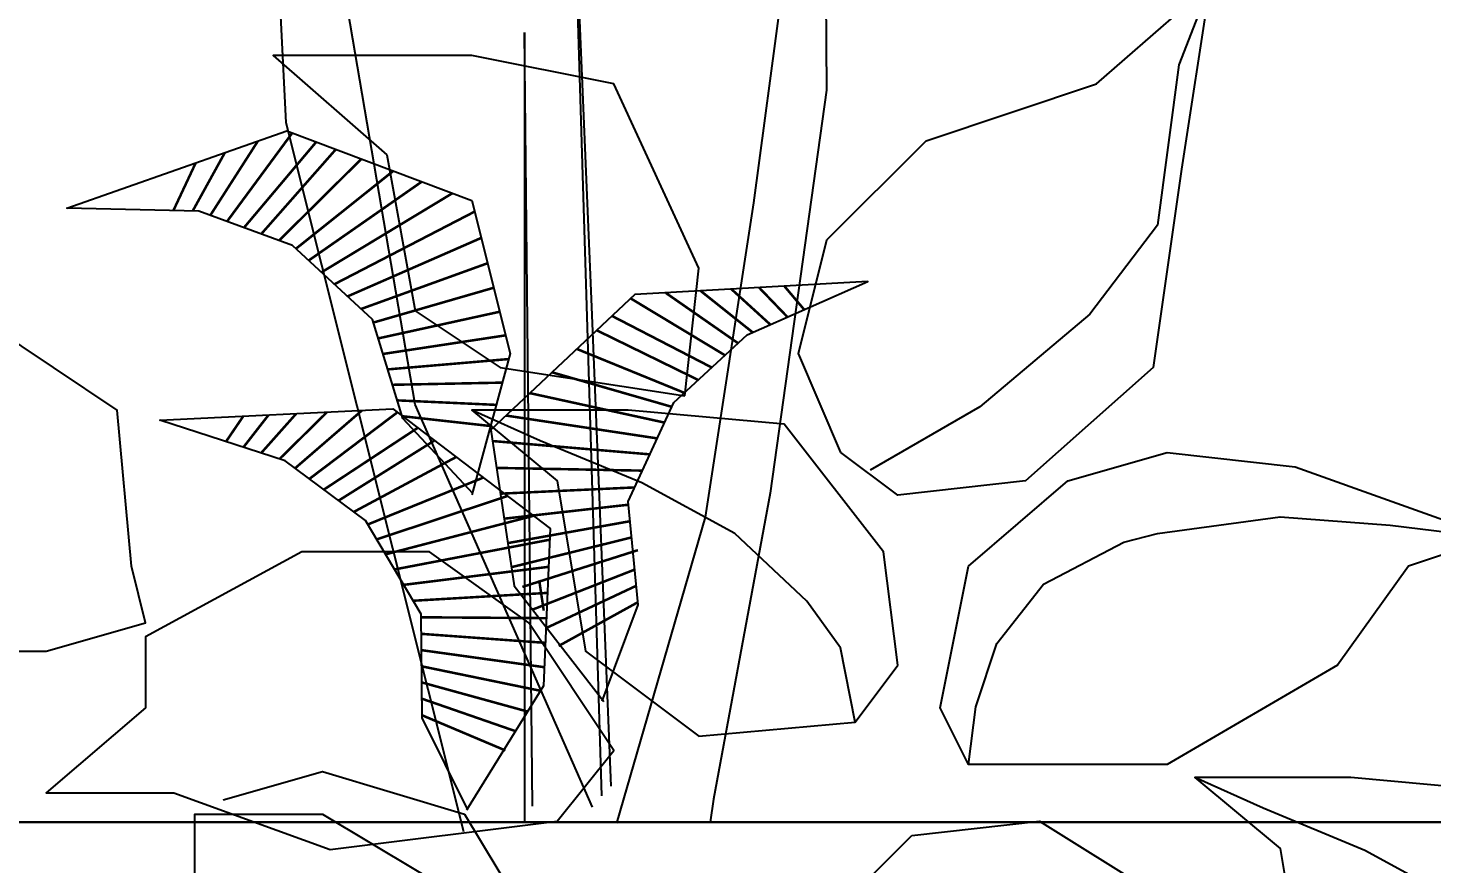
# Model space of a CAD drawing. Header units: inches. Extents: x 452443 to 881249, y 975131 to 1198310.
# Drawn here: x 579112 to 579653, y 1036494 to 1036816 of the extents above; entities that cross this region are included whole.
import ezdxf

# ---------------------------------------------------------------- set-up
doc = ezdxf.new("R2010")
doc.units = ezdxf.units.IN
doc.header["$LTSCALE"] = 3.5
doc.header["$MEASUREMENT"] = 0
doc.linetypes.add('CENTER', pattern=[2, 1.25, -0.25, 0.25, -0.25])
for name, color, linetype in [('Netthay_126', 126, 'Continuous'), ('thuocdo', 3, 'Continuous'), ('TREE1', 84, 'Continuous'), ('Truc', 252, 'Continuous')]:
    doc.layers.add(name, color=color, linetype=linetype)
doc.styles.add('romand', font='romand.shx')
doc.dimstyles.new('TL100', dxfattribs={"dimscale": 100, "dimtxt": 2.5, "dimasz": 2, "dimexe": 2, "dimexo": 1, "dimgap": 1, "dimtad": 1, "dimdec": 0, "dimzin": 0, "dimdsep": 46, "dimtxsty": 'romand', "dimblk": 'ARCHTICK', "dimcen": 2, "dimdle": 2, "dimclrd": 256, "dimclre": 256, "dimclrt": 7, "dimadec": 0, "dimazin": 0, "dimtfac": 0.004, "dimtdec": 0, "dimtmove": 2, "dimatfit": 3, "dimfxl": 1, "dimtolj": 1, "dimtzin": 0, "dimlwd": 20, "dimlwe": 20, "dimarcsym": 1})

# ---------------------------------------------------------------- blocks, each defined once
blk = doc.blocks.new('hoa3')
for points in [[(56.48, 200.31), (67.41, 225.8), (60.12, 254.94), (34.62, 280.43), (-9.11, 295), (-38.26, 320.49), (-30.97, 273.15), (-23.68, 222.16), (9.11, 193.02), (41.9, 189.38)], [(96.56, 214.88), (92.92, 247.65), (114.78, 295), (151.22, 302.28), (202.23, 302.28), (173.08, 276.79), (165.79, 236.73), (143.93, 222.16)], [(238.67, 171.17), (242.31, 211.23), (275.11, 233.09), (296.97, 236.73), (344.34, 222.16), (322.48, 196.67), (307.9, 163.89), (286.04, 149.32), (260.53, 149.32), (235.03, 156.6)], [(41.9, 145.68), (45.55, 174.81), (71.05, 207.59), (111.14, 211.23), (151.22, 211.23), (129.35, 193.02), (122.07, 149.32), (92.92, 127.47), (52.84, 131.11)], [(30.97, 134.75), (23.68, 171.17), (-1.82, 193.02), (-27.33, 200.31), (-60.12, 196.67), (-111.14, 178.46), (-89.27, 171.17), (-71.05, 145.68), (-27.33, 120.18), (23.68, 120.18)], [(136.64, 156.6), (162.15, 174.81), (194.94, 174.81), (235.03, 152.96), (235.03, 134.75), (260.53, 112.9), (227.74, 112.9), (187.66, 98.33), (129.35, 105.62), (114.78, 123.83)], [(-143.72, 51.29), (-140.07, 80.42), (-114.57, 113.2), (-74.48, 116.84), (-34.4, 116.84), (-56.27, 98.63), (-63.55, 54.93), (-92.7, 33.08), (-132.79, 36.72)], [(38.26, 101.97), (5.47, 105.62), (-23.68, 87.41), (-34.62, 54.63), (-23.68, 21.85), (-20.04, -14.57), (-12.75, -10.93), (12.75, 10.93), (56.48, 58.27), (52.84, 87.41)]]:
    blk.add_lwpolyline(points, close=True)
for points in [[(-38.26, 320.49), (-30.25, 299.93), (-24.83, 258.7), (-7.46, 235.91), (20.77, 212.04), (48.99, 195.77)], [(52.84, 131.11), (56.59, 150.2), (65.27, 162.14), (83.72, 179.5), (107.61, 192.52), (133.66, 203.36), (151.22, 211.23)], [(23.68, 120.18), (21.85, 135.01), (16.42, 151.29), (4.48, 166.48), (-16.14, 177.33), (-24.83, 179.5), (-56.3, 183.84), (-84.53, 181.67), (-111.14, 178.46)], [(-132.79, 36.72), (-129.03, 55.81), (-120.35, 67.75), (-101.9, 85.1), (-78.01, 98.12), (-51.96, 108.97), (-34.4, 116.84)], [(215.06, 111.12), (189.55, 118.41), (153.11, 107.48), (131.25, 71.06), (131.25, 34.64), (142.18, 9.15), (174.98, 20.07), (222.35, 49.21), (222.35, 74.7), (222.35, 107.48), (189.55, 107.48), (153.11, 85.63), (142.18, 56.49), (145.83, 16.43)]]:
    blk.add_lwpolyline(points)
blk = doc.blocks.new('ELE_TR10')
for p, q in [((2979.6, 4855.9), (2852.2, 2372.6)), ((736.3, 4755.2), (717.1, 2499.9)), ((2342.3, 1258.3), (2820.3, 4060)), ((1003.9, 2054.2), (812.7, 3486.9)), ((1877.9, -329.1), (1909.8, 2727.3)), ((1909.8, 2727.3), (1909.8, -392.7)), ((717.1, 2499.9), (940.1, 908)), ((2852.2, 2372.6), (2151.1, -429.1)), ((1195.1, 812.5), (1003.9, 2054.2)), ((1641.2, -333.6), (2342.3, 1258.3)), ((940.1, 908), (1163.2, -301.8)), ((1545.6, -397.3), (1195.1, 812.5))]:
    blk.add_line(p, q)
for points in [[(1567.2, -250.6), (1644.6, 1643.7), (1722, 3499.4), (1605.9, -289.3)], [(2112.8, 904.8), (2390.3, 1201.9), (2510.6, 1593.6), (2826.6, 1885.5), (3197, 2021.9), (3717.4, 2034.1), (2848.6, 2338.7), (2117.7, 2063.5), (1966.8, 1459.3), (2118.3, 901.3)], [(1603.3, 85.6), (1461, 466.4), (1500.1, 874.3), (1320.2, 1265.1), (1030.4, 1533.1), (554.4, 1744), (1473.6, 1692.1), (2043.2, 1157.6), (1950.9, 541.8), (1596.9, 84.5)], [(2133.5, -344.1), (2314.9, 19.7), (2318.7, 429.5), (2538.5, 799.3), (2854.8, 1035.5), (3350.3, 1195.3), (2430.7, 1240), (1808.3, 768.1), (1835.6, 146), (2139.7, -345.8)], [(1163.2, -301.8), (1176.9, -392.7)]]:
    blk.add_lwpolyline(points)
at = {"const_width": 10}
for points in [[(2827.5, 2330.7), (3085.2, 1980.8)], [(2732.9, 2295.1), (3018.4, 1956.2)], [(2963.4, 2298.4), (3151.2, 2005.1)], [(2553.3, 2229.2), (2880, 1905.2)], [(2654.3, 2267.2), (2950.3, 1931.1)], [(3093.8, 2252.7), (3220.7, 2022.5)], [(2428.6, 2180.5), (2813.2, 1873.1)], [(3208.8, 2212.4), (3297, 2024.3)], [(2316, 2138.1), (2762.8, 1826.6)], [(2194.9, 2092.5), (2712.3, 1780)], [(2106.8, 2020.1), (2661.3, 1732.9)], [(2080.9, 1916.1), (2609.3, 1684.8)], [(2055.9, 1816), (2555.7, 1635.2)], [(883.4, 1725.4), (805.3, 1632.8)], [(983.3, 1719.8), (871.5, 1603.6)], [(2031.7, 1719.1), (2506.9, 1581.6)], [(1092.6, 1713.6), (939, 1573.6)], [(1214.2, 1706.7), (1008.7, 1542.8)], [(1352.2, 1698.9), (1066.3, 1500)], [(1490.1, 1676.6), (1117.9, 1452.2)], [(1563.8, 1607.4), (1170.1, 1403.9)], [(2008, 1624.3), (2487.7, 1519)], [(1625.7, 1551.5), (1223.4, 1354.6)], [(1984.7, 1531), (2468.8, 1457.5)], [(1704.4, 1477.7), (1278.4, 1303.8)], [(1972.8, 1437.3), (2450.1, 1396.5)], [(1800.9, 1384.9), (1327.9, 1248.5)], [(1998, 1344.2), (2431.3, 1335.6)], [(1888.6, 1302.6), (1356.5, 1186.2)], [(2021.9, 1256.3), (2412.5, 1274.1)], [(2412.7, 1226.4), (2759.3, 964.2)], [(2552.2, 1234.1), (2815.7, 1006.3)], [(2690.2, 1227.4), (2877.4, 1042.8)], [(2811.9, 1221.5), (2950, 1066.2)], [(2921.2, 1216.2), (3020.3, 1088.9)], [(1983, 1214.1), (1385.3, 1123.8)], [(2037.8, 1172), (2393.3, 1211.6)], [(2332.1, 1165.3), (2702.4, 921.6)], [(3021.1, 1211.3), (3089.1, 1111.1)], [(2036.5, 1113.4), (1414.3, 1060.7)], [(2264.7, 1116.1), (2644.2, 878.2)], [(2178.7, 1050.9), (2584.2, 833.4)], [(2020.6, 1007.3), (1443.9, 996.4)], [(2073, 968.8), (2529.2, 783.6)], [(2005.4, 905.4), (1474.4, 930.1)], [(1977.2, 896.1), (2494.2, 724.7)], [(1990.5, 806.5), (1498.9, 861.8)], [(1976.1, 710), (1492.7, 796.6)], [(1874.1, 818), (2459.1, 665.6)], [(1961.8, 614.8), (1486.5, 732.6)], [(1810.3, 723.5), (2423.6, 605.9)], [(1918.4, 536.9), (1461.9, 682.2)], [(1877.8, 447.4), (1474.3, 605.6)], [(1815, 616.3), (2387.4, 545)], [(1834.1, 443.2), (1851.8, 563)], [(1822.1, 375.4), (1468.2, 541.6)], [(1819.5, 513.3), (2350.1, 482.2)], [(1775.1, 303.6), (1462, 476.5)], [(1823.9, 413.5), (2318.6, 416.9)], [(1828.1, 315.9), (2318, 351.5)], [(1832.4, 219.8), (2317.4, 287.1)], [(1847.6, 126.6), (2316.8, 223.3)], [(1898.4, 44.5), (2316.2, 159.6)], [(1946.3, -32.9), (2315.6, 95.3)], [(1985.5, -109.3), (2315, 29.9)]]:
    blk.add_lwpolyline(points, dxfattribs=at)
blk = doc.blocks.new('_ArchTick')
at = {"color": 0, "linetype": 'ByBlock', "const_width": 0.15}
blk.add_lwpolyline([(-0.5, -0.5), (0.5, 0.5)], dxfattribs=at)
blk = doc.blocks.new('*D1919')
at = {"layer": 'DEFPOINTS', "color": 0}
for p in [(576934.85, 1037283.61), (580934.85, 1037086.68), (580934.85, 1033781.97)]:
    blk.add_point(p, dxfattribs=at)
at = {"layer": 'thuocdo', "lineweight": 20}
for p, q in [((576934.85, 1037183.61), (576934.85, 1033581.97)), ((580934.85, 1036986.68), (580934.85, 1033581.97)), ((576734.85, 1033781.97), (581134.85, 1033781.97))]:
    blk.add_line(p, q, dxfattribs=at)
at = {"layer": 'thuocdo', "lineweight": 20, "xscale": 200, "yscale": 200, "zscale": 200, "rotation": 180}
blk.add_blockref('_ArchTick', (576934.85, 1033781.97), dxfattribs=at)
at = {"layer": 'thuocdo', "lineweight": 20, "xscale": 200, "yscale": 200, "zscale": 200}
blk.add_blockref('_ArchTick', (580934.85, 1033781.97), dxfattribs=at)
at = {"layer": 'thuocdo', "color": 7, "insert": (578934.85, 1034006.97), "char_height": 250, "attachment_point": 5, "style": 'romand'}
blk.add_mtext('\\A1;4000', dxfattribs=at)

msp = doc.modelspace()

# ---------------------------------------------------------------- linework, layer by layer
at = {"layer": 'Netthay_126'}
for points in [[(577134.85, 1036510.4), (584434.85, 1036510.4)], [(588934.85, 1036510.4), (577134.85, 1036510.4)]]:
    msp.add_lwpolyline(points, dxfattribs=at)
at = {"layer": 'Truc', "linetype": 'CENTER', "ltscale": 600}
msp.add_lwpolyline([(558591.52, 1036510.4), (592145.6, 1036510.4)], dxfattribs=at)

# ---------------------------------------------------------------- block references
at = {"layer": 'TREE1'}
for name, p, xscale, yscale, zscale in [('ELE_TR10', (579489.62, 1036548.69), -0.09750000084750354, 0.09750000084750354, 0.09750000084750354), ('hoa3', (579509.98, 1036352.32), -1.5, 1.499999999883585, 1.499999999941792)]:
    msp.add_blockref(name, p, dxfattribs=dict(at, xscale=xscale, yscale=yscale, zscale=zscale))

# ---------------------------------------------------------------- dimensions: what is measured, and where the dimension line sits
at = {"layer": 'thuocdo'}
dim = msp.add_linear_dim(base=(580934.85, 1033781.97), p1=(576934.85, 1037283.61), p2=(580934.85, 1037086.68), dimstyle='TL100', override={"dimarcsym": 1}, dxfattribs=at)
dim.commit()
dim.dimension.update_dxf_attribs({"geometry": '*D1919', "text_midpoint": (578934.85, 1034006.97)})

doc.saveas('drawing.dxf')
